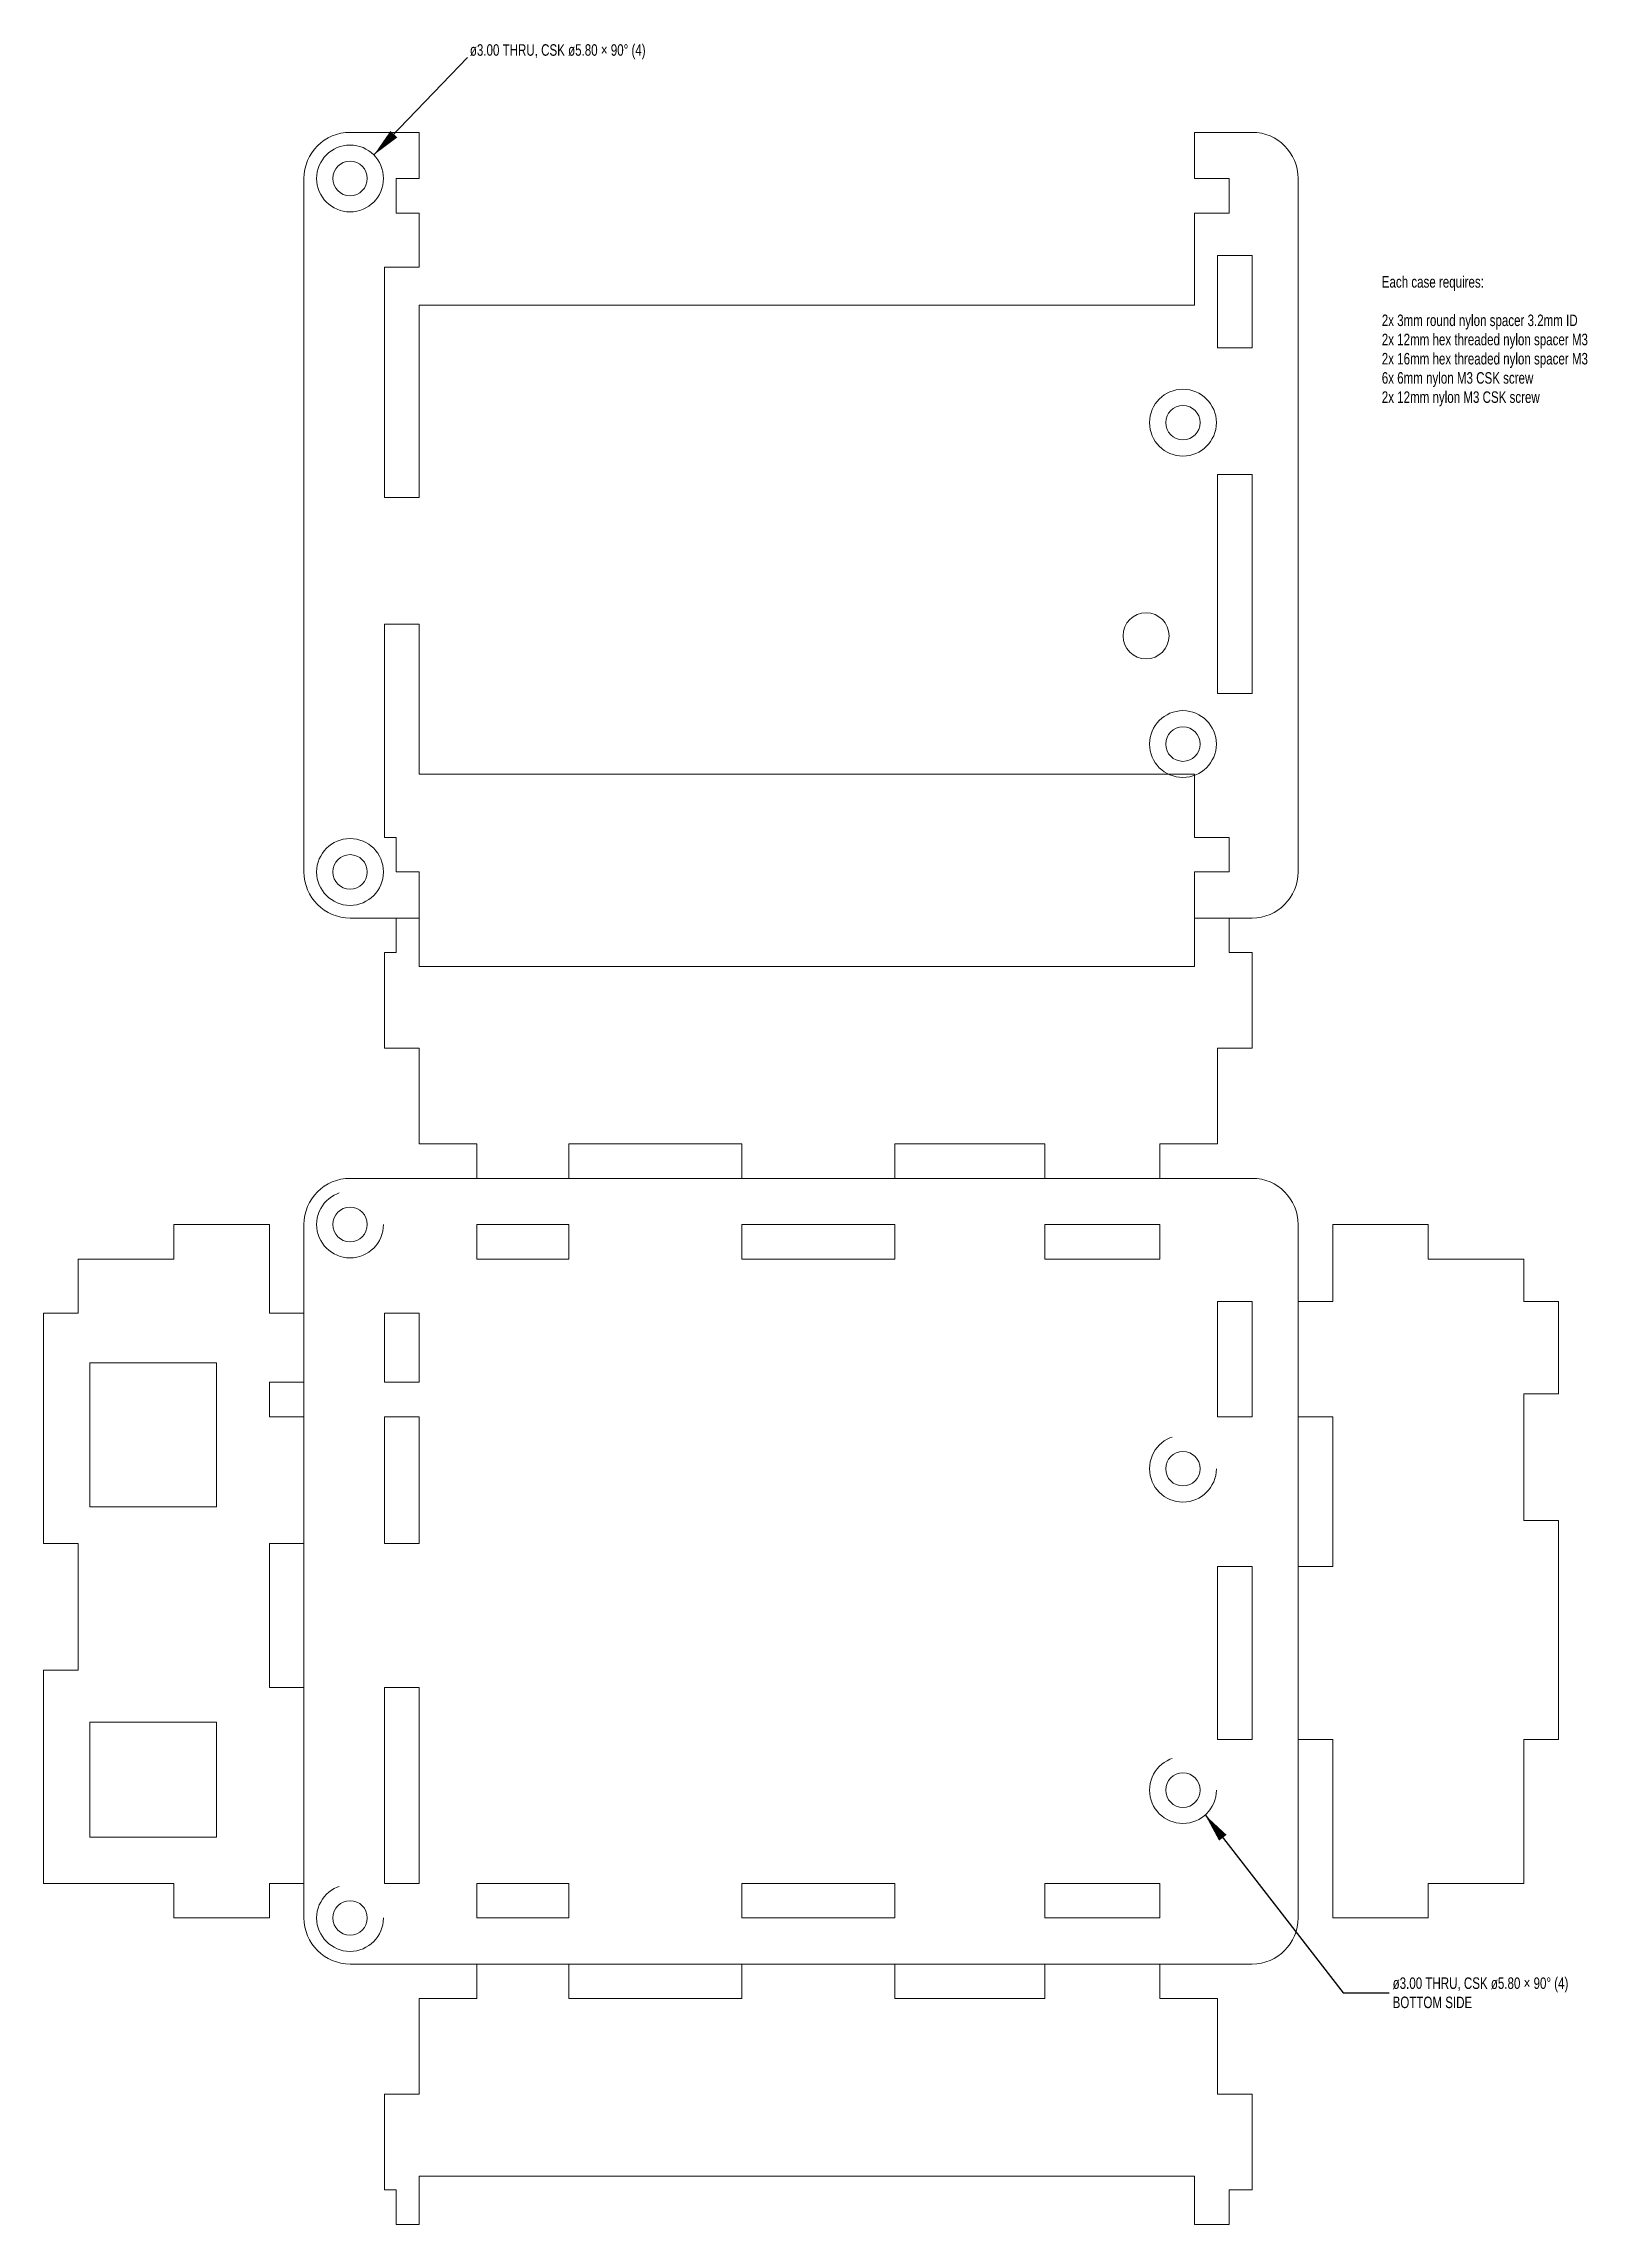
# Model space of a CAD drawing. Header units: millimetres. Extents: x -33 to 101, y -33 to 156.
import ezdxf

# ---------------------------------------------------------------- set-up
doc = ezdxf.new("R2010")
doc.units = ezdxf.units.MM
doc.linetypes.add('DASHED', pattern=[19.05, 12.7, -6.35])
doc.layers.get('0').update_dxf_attribs({"linetype": 'CONTINUOUS', "lineweight": 0})
doc.layers.add('csk', color=1, linetype='CONTINUOUS', lineweight=5)
doc.layers.add('notes', color=6, linetype='CONTINUOUS', lineweight=0)
doc.styles.get("Standard").update_dxf_attribs({"font": 'txt', "width": 0.75})
doc.dimstyles.get("Standard").update_dxf_attribs({"dimtxt": 2.5, "dimasz": 2.5, "dimexe": 1.25, "dimexo": 0.625, "dimtad": 1, "dimtxsty": 'Standard', "dimcen": 2.5, "dimadec": 0, "dimazin": 0, "dimtfac": 1, "dimtmove": 0, "dimatfit": 3, "dimfxl": 1, "dimarcsym": 0})

msp = doc.modelspace()

# ---------------------------------------------------------------- linework, layer by layer
for p, q in [((-6.2, 148.5), (-0.2, 148.5)), ((-0.2, 144.5), (-0.2, 148.5)), ((67.1, 148.5), (67.1, 144.5)), ((72.1, 148.5), (67.1, 148.5)), ((-10.2, 144.5), (-10.2, 84.3)), ((-2.2, 141.5), (-2.2, 144.5)), ((-2.2, 144.5), (-0.2, 144.5)), ((67.1, 144.5), (70.1, 144.5)), ((70.1, 141.5), (70.1, 144.5)), ((76.1, 84.3), (76.1, 144.5)), ((-0.2, 141.5), (-2.2, 141.5)), ((-0.2, 141.5), (-0.2, 136.8)), ((67.1, 141.5), (67.1, 133.5)), ((67.1, 141.5), (70.1, 141.5)), ((-3.2, 136.8), (-0.2, 136.8)), ((-3.2, 116.8), (-3.2, 136.8)), ((72.1, 137.8), (69.1, 137.8)), ((69.1, 137.8), (69.1, 133.5)), ((72.1, 129.8), (72.1, 137.8)), ((-0.2, 132), (-0.2, 133.5)), ((-0.2, 133.5), (67.1, 133.5)), ((69.1, 132), (69.1, 133.5)), ((-0.2, 132), (-0.2, 116.8)), ((69.1, 132), (69.1, 129.8)), ((69.1, 129.8), (72.1, 129.8)), ((69.1, 118.8), (72.1, 118.8)), ((69.1, 99.8), (69.1, 118.8)), ((72.1, 118.8), (72.1, 99.8)), ((-0.2, 116.8), (-3.2, 116.8)), ((-3.2, 105.8), (-0.2, 105.8)), ((-3.2, 87.3), (-3.2, 105.8)), ((-0.2, 105.8), (-0.2, 92.8)), ((72.1, 99.8), (69.1, 99.8)), ((-0.2, 92.8), (67.1, 92.8)), ((67.1, 87.3), (67.1, 92.8)), ((-3.2, 87.3), (-2.2, 87.3)), ((-2.2, 87.3), (-2.2, 84.3)), ((67.1, 87.3), (70.1, 87.3)), ((70.1, 87.3), (70.1, 84.3)), ((-2.2, 84.3), (-0.2, 84.3)), ((-0.2, 84.3), (-0.2, 80.3)), ((70.1, 84.3), (67.1, 84.3)), ((67.1, 84.3), (67.1, 80.3)), ((-6.2, 80.3), (-0.2, 80.3)), ((-2.2, 77.3), (-2.2, 80.3)), ((-0.2, 80.3), (-0.2, 76.1)), ((67.1, 80.3), (67.1, 76.1)), ((69.1, 80.3), (67.1, 80.3)), ((69.1, 80.3), (72.1, 80.3)), ((70.1, 80.3), (70.1, 77.3)), ((-3.2, 77.3), (-2.2, 77.3)), ((-3.2, 69), (-3.2, 77.3)), ((-0.2, 76.1), (67.1, 76.1)), ((70.1, 77.3), (72.1, 77.3)), ((72.1, 77.3), (72.1, 69)), ((-0.2, 69), (-3.2, 69)), ((-0.2, 69), (-0.2, 60.7)), ((69.1, 60.7), (69.1, 69)), ((69.1, 69), (72.1, 69)), ((4.8, 60.7), (-0.2, 60.7)), ((4.8, 57.7), (4.8, 60.7)), ((12.8, 57.7), (12.8, 60.7)), ((12.8, 60.7), (27.8, 60.7)), ((27.8, 60.7), (27.8, 57.7)), ((41.1, 57.7), (41.1, 60.7)), ((41.1, 60.7), (54.1, 60.7)), ((54.1, 60.7), (54.1, 57.7)), ((64.1, 57.7), (64.1, 60.7)), ((64.1, 60.7), (69.1, 60.7)), ((72.1, 57.7), (-6.2, 57.7)), ((-21.5, 53.7), (-21.5, 50.7)), ((-21.5, 53.7), (-13.2, 53.7)), ((-13.2, 46), (-13.2, 53.7)), ((-10.2, 53.7), (-10.2, -6.5)), ((12.8, 53.7), (4.8, 53.7)), ((4.8, 53.7), (4.8, 50.7)), ((12.8, 50.7), (12.8, 53.7)), ((41.1, 53.7), (27.8, 53.7)), ((27.8, 53.7), (27.8, 50.7)), ((41.1, 50.7), (41.1, 53.7)), ((54.1, 50.7), (54.1, 53.7)), ((54.1, 53.7), (64.1, 53.7)), ((64.1, 53.7), (64.1, 50.7)), ((76.1, -6.5), (76.1, 53.7)), ((79.1, 47), (79.1, 53.7)), ((87.4, 53.7), (79.1, 53.7)), ((87.4, 53.7), (87.4, 50.7)), ((-29.8, 46), (-29.8, 50.7)), ((-21.5, 50.7), (-29.8, 50.7)), ((4.8, 50.7), (12.8, 50.7)), ((27.8, 50.7), (41.1, 50.7)), ((64.1, 50.7), (54.1, 50.7)), ((87.4, 50.7), (95.7, 50.7)), ((95.7, 47), (95.7, 50.7)), ((-32.8, 46), (-29.8, 46)), ((-32.8, 26), (-32.8, 46)), ((-10.2, 46), (-13.2, 46)), ((-3.2, 46), (-0.2, 46)), ((-3.2, 40), (-3.2, 46)), ((-0.2, 46), (-0.2, 40)), ((69.1, 47), (72.1, 47)), ((69.1, 37), (69.1, 47)), ((72.1, 47), (72.1, 37)), ((76.1, 47), (79.1, 47)), ((98.7, 47), (95.7, 47)), ((98.7, 39), (98.7, 47)), ((-28.8, 29.2), (-28.8, 41.7)), ((-28.8, 41.7), (-17.8, 41.7)), ((-17.8, 41.7), (-17.8, 29.2)), ((-13.2, 40), (-13.2, 37)), ((-10.2, 40), (-13.2, 40)), ((-0.2, 40), (-3.2, 40)), ((98.7, 39), (95.7, 39)), ((95.7, 39), (95.7, 28)), ((-10.2, 37), (-13.2, 37)), ((-0.2, 37), (-3.2, 37)), ((-3.2, 26), (-3.2, 37)), ((-0.2, 37), (-0.2, 26)), ((72.1, 37), (69.1, 37)), ((76.1, 37), (79.1, 37)), ((79.1, 37), (79.1, 24)), ((-17.8, 29.2), (-28.8, 29.2)), ((95.7, 28), (98.7, 28)), ((98.7, 9), (98.7, 28)), ((-32.8, 26), (-29.8, 26)), ((-29.8, 26), (-29.8, 15)), ((-13.2, 26), (-10.2, 26)), ((-13.2, 26), (-13.2, 13.5)), ((-0.2, 26), (-3.2, 26)), ((69.1, 24), (72.1, 24)), ((69.1, 9), (69.1, 24)), ((72.1, 24), (72.1, 9)), ((79.1, 24), (76.1, 24)), ((-29.8, 15), (-32.8, 15)), ((-32.8, -3.5), (-32.8, 15)), ((-10.2, 13.5), (-13.2, 13.5)), ((-0.2, 13.5), (-3.2, 13.5)), ((-3.2, 13.5), (-3.2, -3.5)), ((-0.2, -3.5), (-0.2, 13.5)), ((-28.8, 0.5), (-28.8, 10.5)), ((-28.8, 10.5), (-17.8, 10.5)), ((-17.8, 10.5), (-17.8, 0.5)), ((72.1, 9), (69.1, 9)), ((76.1, 9), (79.1, 9)), ((79.1, 9), (79.1, -6.5)), ((98.7, 9), (95.7, 9)), ((95.7, 9), (95.7, -3.5)), ((-17.8, 0.5), (-28.8, 0.5)), ((-21.5, -3.5), (-32.8, -3.5)), ((-21.5, -6.5), (-21.5, -3.5)), ((-13.2, -6.5), (-13.2, -3.5)), ((-13.2, -3.5), (-10.2, -3.5)), ((-3.2, -3.5), (-0.2, -3.5)), ((12.8, -3.5), (4.8, -3.5)), ((4.8, -3.5), (4.8, -6.5)), ((12.8, -6.5), (12.8, -3.5)), ((41.1, -3.5), (27.8, -3.5)), ((27.8, -3.5), (27.8, -6.5)), ((41.1, -6.5), (41.1, -3.5)), ((54.1, -6.5), (54.1, -3.5)), ((54.1, -3.5), (64.1, -3.5)), ((64.1, -3.5), (64.1, -6.5)), ((87.4, -6.5), (87.4, -3.5)), ((87.4, -3.5), (95.7, -3.5)), ((-13.2, -6.5), (-21.5, -6.5)), ((4.8, -6.5), (12.8, -6.5)), ((27.8, -6.5), (41.1, -6.5)), ((64.1, -6.5), (54.1, -6.5)), ((79.1, -6.5), (87.4, -6.5)), ((-6.2, -10.5), (72.1, -10.5)), ((4.8, -10.5), (4.8, -13.5)), ((12.8, -10.5), (12.8, -13.5)), ((27.8, -13.5), (27.8, -10.5)), ((41.1, -10.5), (41.1, -13.5)), ((54.1, -13.5), (54.1, -10.5)), ((64.1, -10.5), (64.1, -13.5)), ((-0.2, -21.8), (-0.2, -13.5)), ((4.8, -13.5), (-0.2, -13.5)), ((12.8, -13.5), (27.8, -13.5)), ((41.1, -13.5), (54.1, -13.5)), ((64.1, -13.5), (69.1, -13.5)), ((69.1, -13.5), (69.1, -21.8)), ((-0.2, -21.8), (-3.2, -21.8)), ((-3.2, -21.8), (-3.2, -30.1)), ((69.1, -21.8), (72.1, -21.8)), ((72.1, -30.1), (72.1, -21.8)), ((-2.2, -30.1), (-3.2, -30.1)), ((-2.2, -33.1), (-2.2, -30.1)), ((-0.2, -33.1), (-0.2, -28.9)), ((-0.2, -28.9), (67.1, -28.9)), ((67.1, -30.1), (67.1, -28.9)), ((67.1, -30.1), (67.1, -33.1)), ((70.1, -33.1), (70.1, -30.1)), ((70.1, -30.1), (72.1, -30.1)), ((-2.2, -33.1), (-0.2, -33.1)), ((67.1, -33.1), (70.1, -33.1))]:
    msp.add_line(p, q)
for centre, radius in [((-6.2, 144.5), 1.5), ((66.1, 123.3), 1.5), ((62.9, 104.8), 2), ((66.1, 95.4), 1.5), ((-6.2, 84.3), 1.5), ((-6.2, 53.7), 1.5), ((66.1, 32.5), 1.5), ((66.1, 4.6), 1.5), ((-6.2, -6.5), 1.5)]:
    msp.add_circle(centre, radius)
for centre, start, end in [((-6.2, 144.5), 90, 180), ((72.1, 144.5), 360, 90), ((-6.2, 84.3), 180, 270), ((72.1, 84.3), 270, 0), ((-6.2, 53.7), 90, 180), ((72.1, 53.7), 360, 90), ((-6.2, -6.5), 180, 270), ((72.1, -6.5), 270, 0)]:
    msp.add_arc(centre, 4, start, end)
at = {"layer": 'csk'}
for centre in [(-6.2, 144.5), (66.1, 123.3), (66.1, 95.4), (-6.2, 84.3)]:
    msp.add_circle(centre, 2.9, dxfattribs=at)
at = {"layer": 'csk', "linetype": 'DASHED'}
for centre in [(-6.2, 53.7), (66.1, 32.5), (66.1, 4.6), (-6.2, -6.5)]:
    msp.add_circle(centre, 2.9, dxfattribs=at)

# ---------------------------------------------------------------- texts
at = {"layer": 'csk', "char_height": 1, "width": 100, "attachment_point": 4}
for s, insert in [('ø3.00\\~THRU,\\~CSK\\~ø5.80\\~×\\~90%%d\\~(4)', (4.2, 155.5)), ('ø3.00\\~THRU,\\~CSK\\~ø5.80\\~×\\~90%%d\\~(4)\\PBOTTOM\\~SIDE', (84.3, -13))]:
    msp.add_mtext(s, dxfattribs=dict(at, insert=insert))
at = {"layer": 'notes', "insert": (83.36, 136.02), "char_height": 1, "width": 100, "attachment_point": 1}
msp.add_mtext('Each\\~case\\~requires:\\P\\P2x\\~3mm\\~round\\~nylon\\~spacer\\~3.2mm\\~ID\\P2x\\~12mm\\~hex\\~threaded\\~nylon\\~spacer\\~M3\\P2x\\~16mm\\~hex\\~threaded\\~nylon\\~spacer\\~M3\\P6x\\~6mm\\~nylon\\~M3\\~CSK\\~screw\\P2x\\~12mm\\~nylon\\~M3\\~CSK\\~screw', dxfattribs=at)

# ---------------------------------------------------------------- leaders
at = {"layer": 'csk'}
for points in [[(-4.13, 146.54), (4, 155)], [(68.03, 2.44), (80, -13), (84, -13)]]:
    msp.add_leader(points, dimstyle='Standard', dxfattribs=at)

doc.saveas('drawing.dxf')
